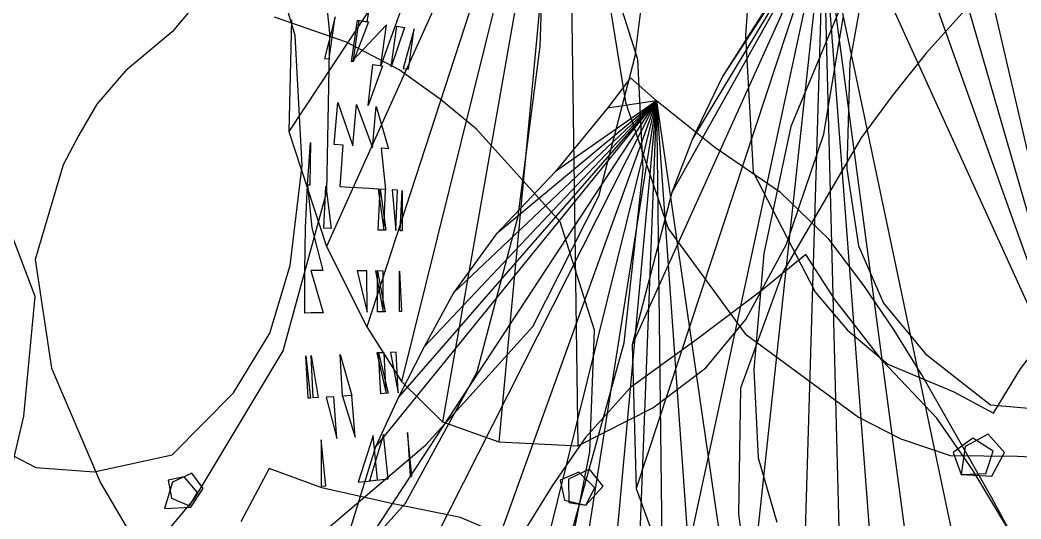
# Model space of a CAD drawing. Extents: x -23.2 to 18.8, y -18.4 to 11.3.
# Drawn here: x -4.414 to -4.3335, y -0.622 to -0.5818 of the extents above; entities that cross this region are included whole.
import ezdxf

# ---------------------------------------------------------------- set-up
doc = ezdxf.new("R2010")
doc.units = 0
doc.layers.add('FURNISHINGELEMENT', color=8, linetype='Continuous')

msp = doc.modelspace()

# ---------------------------------------------------------------- linework, layer by layer
at = {"layer": 'FURNISHINGELEMENT'}
for p, q in [((-4.327157, -0.61736, 4.136214), (-4.358657, -0.548003, 4.07145)), ((-4.327157, -0.61736, 4.136214), (-4.351957, -0.547893, 4.074738)), ((-4.327157, -0.61736, 4.136214), (-4.346737, -0.549411, 4.079019)), ((-4.327157, -0.61736, 4.136214), (-4.342107, -0.552655, 4.08447)), ((-4.369947, -0.556869, 3.98836), (-4.392387, -0.590744, 3.943456)), ((-4.369947, -0.556869, 3.98836), (-4.389337, -0.600007, 3.931551)), ((-4.369947, -0.556869, 3.98836), (-4.386097, -0.60648, 3.921648)), ((-4.369947, -0.556869, 3.98836), (-4.383307, -0.610896, 3.913323)), ((-4.369947, -0.556869, 3.98836), (-4.380017, -0.614126, 3.905687)), ((-4.369947, -0.556869, 3.98836), (-4.375487, -0.615735, 3.899803)), ((-4.369947, -0.556869, 3.98836), (-4.369117, -0.616068, 3.895386)), ((-4.389077, -0.582829, 4.383319), (-4.390317, -0.570929, 4.374777)), ((-4.372167, -0.583915, 4.243687), (-4.371747, -0.572347, 4.236974)), ((-4.391877, -0.583024, 3.962699), (-4.394527, -0.573991, 3.973775)), ((-4.349377, -0.573867, 4.149582), (-4.364747, -0.607928, 4.131688)), ((-4.364507, -0.584676, 4.184687), (-4.363177, -0.573762, 4.17451)), ((-4.349377, -0.573867, 4.149582), (-4.364437, -0.619503, 4.120852)), ((-4.349377, -0.573867, 4.149582), (-4.361547, -0.595662, 4.14173)), ((-4.349377, -0.573867, 4.149582), (-4.361137, -0.628525, 4.11131)), ((-4.349377, -0.573867, 4.149582), (-4.359897, -0.591329, 4.14489)), ((-4.349377, -0.573867, 4.149582), (-4.357487, -0.586333, 4.147386)), ((-4.349377, -0.573867, 4.149582), (-4.356187, -0.63718, 4.101944)), ((-4.355007, -0.573498, 4.0004), (-4.355627, -0.583013, 4.006797)), ((-4.349377, -0.573867, 4.149582), (-4.351457, -0.643937, 4.093821)), ((-4.349377, -0.573867, 4.149582), (-4.332027, -0.656205, 4.074716)), ((-4.349377, -0.573867, 4.149582), (-4.338567, -0.654611, 4.078026)), ((-4.349377, -0.573867, 4.149582), (-4.343457, -0.652218, 4.082141)), ((-4.349377, -0.573867, 4.149582), (-4.347437, -0.648809, 4.087228)), ((-4.345397, -0.575011, 3.899689), (-4.347237, -0.585158, 3.888095)), ((-4.367277, -0.576149, 4.089252), (-4.365277, -0.588392, 4.097572)), ((-4.367277, -0.576149, 4.089252), (-4.365277, -0.588392, 4.097572)), ((-4.367277, -0.576149, 4.089252), (-4.365277, -0.588392, 4.097572)), ((-4.367277, -0.576149, 4.089252), (-4.365277, -0.588392, 4.097572)), ((-4.367277, -0.576149, 4.089252), (-4.365277, -0.588392, 4.097572)), ((-4.367277, -0.576149, 4.089252), (-4.365277, -0.588392, 4.097572)), ((-4.367277, -0.576149, 4.089252), (-4.365277, -0.588392, 4.097572)), ((-4.367277, -0.576149, 4.089252), (-4.365277, -0.588392, 4.097572)), ((-4.367277, -0.576149, 4.089252), (-4.365277, -0.588392, 4.097572)), ((-4.367277, -0.576149, 4.089252), (-4.365277, -0.588392, 4.097572)), ((-4.367277, -0.576149, 4.089252), (-4.365277, -0.588392, 4.097572)), ((-4.367277, -0.576149, 4.089252), (-4.365277, -0.588392, 4.097572)), ((-4.367277, -0.576149, 4.089252), (-4.365277, -0.588392, 4.097572)), ((-4.364287, -0.584945, 4.330314), (-4.366657, -0.57753, 4.32018)), ((-4.398667, -0.579033, 4.071721), (-4.401777, -0.582735, 4.066843)), ((-4.386077, -0.581911, 3.590969), (-4.385547, -0.578599, 3.590969)), ((-4.382707, -0.579096, 3.591717), (-4.383827, -0.582252, 3.591358)), ((-4.353717, -0.580426, 4.148922), (-4.357487, -0.586333, 4.147386)), ((-4.353717, -0.580426, 4.148922), (-4.357487, -0.586333, 4.147386)), ((-4.348137, -0.581128, 3.964388), (-4.351977, -0.590359, 3.953446)), ((-4.349317, -0.590953, 3.929401), (-4.347737, -0.581422, 3.940036)), ((-4.349317, -0.590953, 3.929401), (-4.347737, -0.581422, 3.940036)), ((-4.349317, -0.590953, 3.929401), (-4.347737, -0.581422, 3.940036)), ((-4.349317, -0.590953, 3.929401), (-4.347737, -0.581422, 3.940036)), ((-4.349317, -0.590953, 3.929401), (-4.347737, -0.581422, 3.940036)), ((-4.349317, -0.590953, 3.929401), (-4.347737, -0.581422, 3.940036)), ((-4.349317, -0.590953, 3.929401), (-4.347737, -0.581422, 3.940036)), ((-4.349317, -0.590953, 3.929401), (-4.347737, -0.581422, 3.940036)), ((-4.349317, -0.590953, 3.929401), (-4.347737, -0.581422, 3.940036)), ((-4.349317, -0.590953, 3.929401), (-4.347737, -0.581422, 3.940036)), ((-4.349317, -0.590953, 3.929401), (-4.347737, -0.581422, 3.940036)), ((-4.349317, -0.590953, 3.929401), (-4.347737, -0.581422, 3.940036)), ((-4.349317, -0.590953, 3.929401), (-4.347737, -0.581422, 3.940036)), ((-4.349317, -0.590953, 3.929401), (-4.347737, -0.581422, 3.940036)), ((-4.337727, -0.580695, 4.223555), (-4.341097, -0.584438, 4.221477)), ((-4.387727, -0.583566, 4.06799), (-4.393537, -0.581553, 4.070079)), ((-4.392157, -0.581746, 3.956178), (-4.392387, -0.590744, 3.943456)), ((-4.392157, -0.581746, 3.956178), (-4.392387, -0.590744, 3.943456)), ((-4.392157, -0.581746, 3.956178), (-4.392387, -0.590744, 3.943456)), ((-4.392157, -0.581746, 3.956178), (-4.392387, -0.590744, 3.943456)), ((-4.392157, -0.581746, 3.956178), (-4.392387, -0.590744, 3.943456)), ((-4.392157, -0.581746, 3.956178), (-4.392387, -0.590744, 3.943456)), ((-4.392157, -0.581746, 3.956178), (-4.392387, -0.590744, 3.943456)), ((-4.388657, -0.581522, 3.59232), (-4.389517, -0.584858, 3.592873)), ((-4.389127, -0.584907, 3.59232), (-4.388657, -0.581522, 3.59232)), ((-4.387327, -0.585136, 3.591133), (-4.386857, -0.581794, 3.591133)), ((-4.384517, -0.582147, 3.591095), (-4.387327, -0.585136, 3.591133)), ((-4.387197, -0.585153, 3.59801), (-4.386727, -0.581814, 3.59801)), ((-4.385967, -0.581929, 3.598146), (-4.387197, -0.585153, 3.59801)), ((-4.386857, -0.581794, 3.591133), (-4.386077, -0.581911, 3.590969)), ((-4.386727, -0.581814, 3.59801), (-4.385967, -0.581929, 3.598146)), ((-4.384977, -0.585434, 3.591095), (-4.384517, -0.582147, 3.591095)), ((-4.383827, -0.582252, 3.591358), (-4.384977, -0.585434, 3.591095)), ((-4.384137, -0.585541, 3.597671), (-4.383687, -0.582274, 3.597671)), ((-4.383687, -0.582274, 3.597671), (-4.383077, -0.582366, 3.597262)), ((-4.401777, -0.582735, 4.066843), (-4.405527, -0.585852, 4.061367)), ((-4.391317, -0.593489, 3.951353), (-4.391877, -0.583024, 3.962699)), ((-4.389327, -0.59558, 4.392806), (-4.389077, -0.582829, 4.383319)), ((-4.383077, -0.582366, 3.597262), (-4.384137, -0.585541, 3.597671)), ((-4.382287, -0.582485, 3.592738), (-4.383177, -0.585664, 3.59217)), ((-4.382737, -0.585719, 3.592738), (-4.382287, -0.582485, 3.592738)), ((-4.355627, -0.583013, 4.006797), (-4.355007, -0.594034, 4.014859)), ((-4.383487, -0.585773, 4.065005), (-4.387727, -0.583566, 4.06799)), ((-4.373927, -0.597564, 4.251153), (-4.372167, -0.583915, 4.243687)), ((-4.367437, -0.595971, 4.195343), (-4.364507, -0.584676, 4.184687)), ((-4.341097, -0.584438, 4.221477), (-4.343837, -0.587869, 4.218955)), ((-4.389517, -0.584858, 3.592873), (-4.389127, -0.584907, 3.59232)), ((-4.386007, -0.588664, 3.598135), (-4.385627, -0.585352, 3.598135)), ((-4.384847, -0.585451, 3.597971), (-4.386007, -0.588664, 3.598135)), ((-4.385627, -0.585352, 3.598135), (-4.384847, -0.585451, 3.597971)), ((-4.363857, -0.593798, 4.342522), (-4.364287, -0.584945, 4.330314)), ((-4.347237, -0.585158, 3.888095), (-4.347467, -0.593748, 3.877434)), ((-4.405527, -0.585852, 4.061367), (-4.407817, -0.588547, 4.056495)), ((-4.380207, -0.588135, 4.061496), (-4.383487, -0.585773, 4.065005)), ((-4.383177, -0.585664, 3.59217), (-4.382737, -0.585719, 3.592738)), ((-4.364887, -0.586418, 4.295522), (-4.366737, -0.58888, 4.295896)), ((-4.362797, -0.588278, 4.295959), (-4.364887, -0.586418, 4.295522)), ((-4.357487, -0.586333, 4.147386), (-4.359897, -0.591329, 4.14489)), ((-4.357487, -0.586333, 4.147386), (-4.359897, -0.591329, 4.14489)), ((-4.357487, -0.586333, 4.147386), (-4.359897, -0.591329, 4.14489)), ((-4.343837, -0.587869, 4.218955), (-4.346317, -0.591269, 4.216334)), ((-4.407817, -0.588547, 4.056495), (-4.409287, -0.591042, 4.051981)), ((-4.362797, -0.588278, 4.295959), (-4.389297, -0.628689, 4.277855)), ((-4.362797, -0.588278, 4.295959), (-4.389227, -0.640608, 4.265609)), ((-4.388727, -0.591792, 3.591433), (-4.388427, -0.588415, 3.591433)), ((-4.388427, -0.588415, 3.591433), (-4.387237, -0.591911, 3.590969)), ((-4.387237, -0.591911, 3.590969), (-4.386927, -0.588569, 3.590969)), ((-4.386927, -0.588569, 3.590969), (-4.385657, -0.592036, 3.591095)), ((-4.385657, -0.592036, 3.591095), (-4.385357, -0.588731, 3.591095)), ((-4.362797, -0.588278, 4.295959), (-4.385407, -0.616145, 4.286961)), ((-4.362797, -0.588278, 4.295959), (-4.385377, -0.650954, 4.254024)), ((-4.385357, -0.588731, 3.591095), (-4.384367, -0.592139, 3.591717)), ((-4.362797, -0.588278, 4.295959), (-4.383547, -0.612138, 4.289518)), ((-4.362797, -0.588278, 4.295959), (-4.381497, -0.608096, 4.291924)), ((-4.362797, -0.588278, 4.295959), (-4.380337, -0.659169, 4.243552)), ((-4.377287, -0.590566, 4.057717), (-4.380207, -0.588135, 4.061496)), ((-4.362797, -0.588278, 4.295959), (-4.379127, -0.603741, 4.293805)), ((-4.362797, -0.588278, 4.295959), (-4.375707, -0.599028, 4.295187)), ((-4.362797, -0.588278, 4.295959), (-4.375057, -0.666031, 4.233945)), ((-4.362797, -0.588278, 4.295959), (-4.370917, -0.593979, 4.296088)), ((-4.362797, -0.588278, 4.295959), (-4.370347, -0.67124, 4.226097)), ((-4.362797, -0.588278, 4.295959), (-4.366737, -0.58888, 4.295896)), ((-4.362797, -0.588278, 4.295959), (-4.366127, -0.675011, 4.219864)), ((-4.365277, -0.588392, 4.097572), (-4.361847, -0.598574, 4.105236)), ((-4.365277, -0.588392, 4.097572), (-4.361847, -0.598574, 4.105236)), ((-4.365277, -0.588392, 4.097572), (-4.361847, -0.598574, 4.105236)), ((-4.365277, -0.588392, 4.097572), (-4.361847, -0.598574, 4.105236)), ((-4.365277, -0.588392, 4.097572), (-4.361847, -0.598574, 4.105236)), ((-4.365277, -0.588392, 4.097572), (-4.361847, -0.598574, 4.105236)), ((-4.365277, -0.588392, 4.097572), (-4.361847, -0.598574, 4.105236)), ((-4.365277, -0.588392, 4.097572), (-4.361847, -0.598574, 4.105236)), ((-4.365277, -0.588392, 4.097572), (-4.361847, -0.598574, 4.105236)), ((-4.365277, -0.588392, 4.097572), (-4.361847, -0.598574, 4.105236)), ((-4.365277, -0.588392, 4.097572), (-4.361847, -0.598574, 4.105236)), ((-4.365277, -0.588392, 4.097572), (-4.361847, -0.598574, 4.105236)), ((-4.365277, -0.588392, 4.097572), (-4.361847, -0.598574, 4.105236)), ((-4.358097, -0.592044, 4.296295), (-4.362797, -0.588278, 4.295959)), ((-4.362797, -0.588278, 4.295959), (-4.349427, -0.680568, 4.207768)), ((-4.358097, -0.592044, 4.296295), (-4.362797, -0.588278, 4.295959)), ((-4.362797, -0.588278, 4.295959), (-4.356307, -0.679481, 4.211137)), ((-4.358097, -0.592044, 4.296295), (-4.362797, -0.588278, 4.295959)), ((-4.362797, -0.588278, 4.295959), (-4.361677, -0.677643, 4.215125)), ((-4.358097, -0.592044, 4.296295), (-4.362797, -0.588278, 4.295959)), ((-4.358097, -0.592044, 4.296295), (-4.362797, -0.588278, 4.295959)), ((-4.358097, -0.592044, 4.296295), (-4.362797, -0.588278, 4.295959)), ((-4.358097, -0.592044, 4.296295), (-4.362797, -0.588278, 4.295959)), ((-4.358097, -0.592044, 4.296295), (-4.362797, -0.588278, 4.295959)), ((-4.358097, -0.592044, 4.296295), (-4.362797, -0.588278, 4.295959)), ((-4.358097, -0.592044, 4.296295), (-4.362797, -0.588278, 4.295959)), ((-4.358097, -0.592044, 4.296295), (-4.362797, -0.588278, 4.295959)), ((-4.358097, -0.592044, 4.296295), (-4.362797, -0.588278, 4.295959)), ((-4.358097, -0.592044, 4.296295), (-4.362797, -0.588278, 4.295959)), ((-4.358097, -0.592044, 4.296295), (-4.362797, -0.588278, 4.295959)), ((-4.358097, -0.592044, 4.296295), (-4.362797, -0.588278, 4.295959)), ((-4.358097, -0.592044, 4.296295), (-4.362797, -0.588278, 4.295959)), ((-4.358097, -0.592044, 4.296295), (-4.362797, -0.588278, 4.295959)), ((-4.358097, -0.592044, 4.296295), (-4.362797, -0.588278, 4.295959)), ((-4.366737, -0.58888, 4.295896), (-4.370917, -0.593979, 4.296088)), ((-4.366737, -0.58888, 4.295896), (-4.370917, -0.593979, 4.296088)), ((-4.409287, -0.591042, 4.051981), (-4.410547, -0.59343, 4.047619)), ((-4.392387, -0.590744, 3.943456), (-4.389337, -0.600007, 3.931551)), ((-4.392387, -0.590744, 3.943456), (-4.389337, -0.600007, 3.931551)), ((-4.392387, -0.590744, 3.943456), (-4.389337, -0.600007, 3.931551)), ((-4.392387, -0.590744, 3.943456), (-4.389337, -0.600007, 3.931551)), ((-4.392387, -0.590744, 3.943456), (-4.389337, -0.600007, 3.931551)), ((-4.392387, -0.590744, 3.943456), (-4.389337, -0.600007, 3.931551)), ((-4.392387, -0.590744, 3.943456), (-4.389337, -0.600007, 3.931551)), ((-4.392387, -0.590744, 3.943456), (-4.389337, -0.600007, 3.931551)), ((-4.370547, -0.598014, 4.04616), (-4.377287, -0.590566, 4.057717)), ((-4.351977, -0.590359, 3.953446), (-4.354167, -0.600566, 3.942163)), ((-4.352337, -0.599821, 3.918533), (-4.349317, -0.590953, 3.929401)), ((-4.352337, -0.599821, 3.918533), (-4.349317, -0.590953, 3.929401)), ((-4.352337, -0.599821, 3.918533), (-4.349317, -0.590953, 3.929401)), ((-4.352337, -0.599821, 3.918533), (-4.349317, -0.590953, 3.929401)), ((-4.352337, -0.599821, 3.918533), (-4.349317, -0.590953, 3.929401)), ((-4.352337, -0.599821, 3.918533), (-4.349317, -0.590953, 3.929401)), ((-4.352337, -0.599821, 3.918533), (-4.349317, -0.590953, 3.929401)), ((-4.352337, -0.599821, 3.918533), (-4.349317, -0.590953, 3.929401)), ((-4.352337, -0.599821, 3.918533), (-4.349317, -0.590953, 3.929401)), ((-4.352337, -0.599821, 3.918533), (-4.349317, -0.590953, 3.929401)), ((-4.352337, -0.599821, 3.918533), (-4.349317, -0.590953, 3.929401)), ((-4.352337, -0.599821, 3.918533), (-4.349317, -0.590953, 3.929401)), ((-4.352337, -0.599821, 3.918533), (-4.349317, -0.590953, 3.929401)), ((-4.352337, -0.599821, 3.918533), (-4.349317, -0.590953, 3.929401)), ((-4.390877, -0.595069, 3.594979), (-4.390637, -0.591641, 3.594979)), ((-4.390637, -0.591641, 3.594979), (-4.390697, -0.595079, 3.595704)), ((-4.388017, -0.591849, 3.591133), (-4.388727, -0.591792, 3.591433)), ((-4.388247, -0.595216, 3.591133), (-4.388017, -0.591849, 3.591133)), ((-4.359897, -0.591329, 4.14489), (-4.361547, -0.595662, 4.14173)), ((-4.359897, -0.591329, 4.14489), (-4.361547, -0.595662, 4.14173)), ((-4.359897, -0.591329, 4.14489), (-4.361547, -0.595662, 4.14173)), ((-4.359897, -0.591329, 4.14489), (-4.361547, -0.595662, 4.14173)), ((-4.346317, -0.591269, 4.216334), (-4.352637, -0.602077, 4.207283)), ((-4.384367, -0.592139, 3.591717), (-4.384957, -0.592092, 3.591358)), ((-4.384957, -0.592092, 3.591358), (-4.384587, -0.595419, 3.591717)), ((-4.352807, -0.595661, 4.295552), (-4.358097, -0.592044, 4.296295)), ((-4.352807, -0.595661, 4.295552), (-4.358097, -0.592044, 4.296295)), ((-4.352807, -0.595661, 4.295552), (-4.358097, -0.592044, 4.296295)), ((-4.352807, -0.595661, 4.295552), (-4.358097, -0.592044, 4.296295)), ((-4.352807, -0.595661, 4.295552), (-4.358097, -0.592044, 4.296295)), ((-4.352807, -0.595661, 4.295552), (-4.358097, -0.592044, 4.296295)), ((-4.352807, -0.595661, 4.295552), (-4.358097, -0.592044, 4.296295)), ((-4.352807, -0.595661, 4.295552), (-4.358097, -0.592044, 4.296295)), ((-4.352807, -0.595661, 4.295552), (-4.358097, -0.592044, 4.296295)), ((-4.352807, -0.595661, 4.295552), (-4.358097, -0.592044, 4.296295)), ((-4.352807, -0.595661, 4.295552), (-4.358097, -0.592044, 4.296295)), ((-4.352807, -0.595661, 4.295552), (-4.358097, -0.592044, 4.296295)), ((-4.352807, -0.595661, 4.295552), (-4.358097, -0.592044, 4.296295)), ((-4.352807, -0.595661, 4.295552), (-4.358097, -0.592044, 4.296295)), ((-4.352807, -0.595661, 4.295552), (-4.358097, -0.592044, 4.296295)), ((-4.352807, -0.595661, 4.295552), (-4.358097, -0.592044, 4.296295)), ((-4.352807, -0.595661, 4.295552), (-4.358097, -0.592044, 4.296295)), ((-4.352807, -0.595661, 4.295552), (-4.358097, -0.592044, 4.296295)), ((-4.410547, -0.59343, 4.047619), (-4.412797, -0.601051, 4.03433)), ((-4.392267, -0.601534, 3.942669), (-4.391317, -0.593489, 3.951353)), ((-4.370917, -0.593979, 4.296088), (-4.375707, -0.599028, 4.295187)), ((-4.370917, -0.593979, 4.296088), (-4.375707, -0.599028, 4.295187)), ((-4.370917, -0.593979, 4.296088), (-4.375707, -0.599028, 4.295187)), ((-4.365407, -0.607767, 4.352503), (-4.363857, -0.593798, 4.342522)), ((-4.355007, -0.594034, 4.014859), (-4.349997, -0.603708, 4.024866)), ((-4.347467, -0.593748, 3.877434), (-4.346527, -0.599956, 3.868921)), ((-4.391027, -0.598502, 3.594979), (-4.390877, -0.595069, 3.594979)), ((-4.390877, -0.595069, 3.594979), (-4.390517, -0.598518, 3.596367)), ((-4.390697, -0.595079, 3.595704), (-4.390877, -0.595069, 3.594979)), ((-4.389557, -0.598549, 3.597387), (-4.389407, -0.59515, 3.597387)), ((-4.389557, -0.598549, 3.597387), (-4.389407, -0.59515, 3.597387)), ((-4.389407, -0.59515, 3.597387), (-4.388967, -0.598568, 3.597746)), ((-4.389407, -0.59515, 3.597387), (-4.388967, -0.598568, 3.597746)), ((-4.392837, -0.60842, 4.402779), (-4.389327, -0.59558, 4.392806)), ((-4.387457, -0.595259, 3.590969), (-4.388247, -0.595216, 3.591133)), ((-4.385887, -0.595347, 3.591095), (-4.387457, -0.595259, 3.590969)), ((-4.385187, -0.595386, 3.591358), (-4.385887, -0.595347, 3.591095)), ((-4.384587, -0.595419, 3.591717), (-4.385187, -0.595386, 3.591358)), ((-4.384587, -0.595419, 3.591717), (-4.385187, -0.595386, 3.591358)), ((-4.385187, -0.595386, 3.591358), (-4.384727, -0.598704, 3.591717)), ((-4.385187, -0.59869, 3.597671), (-4.385037, -0.595394, 3.597671)), ((-4.385037, -0.595394, 3.597671), (-4.384567, -0.598709, 3.597262)), ((-4.384727, -0.598704, 3.591717), (-4.384587, -0.595419, 3.591717)), ((-4.383627, -0.595473, 3.592738), (-4.384067, -0.595448, 3.59217)), ((-4.384067, -0.595448, 3.59217), (-4.383767, -0.598735, 3.592738)), ((-4.383767, -0.598735, 3.592738), (-4.383627, -0.595473, 3.592738)), ((-4.383407, -0.598747, 3.595584), (-4.383257, -0.595493, 3.595584)), ((-4.383407, -0.598747, 3.595584), (-4.383257, -0.595493, 3.595584)), ((-4.383257, -0.595493, 3.595584), (-4.383257, -0.598752, 3.594869)), ((-4.383257, -0.595493, 3.595584), (-4.383257, -0.598752, 3.594869)), ((-4.372747, -0.606454, 4.205229), (-4.367437, -0.595971, 4.195343)), ((-4.361547, -0.595662, 4.14173), (-4.364747, -0.607928, 4.131688)), ((-4.361547, -0.595662, 4.14173), (-4.364747, -0.607928, 4.131688)), ((-4.361547, -0.595662, 4.14173), (-4.364747, -0.607928, 4.131688)), ((-4.361547, -0.595662, 4.14173), (-4.364747, -0.607928, 4.131688)), ((-4.361547, -0.595662, 4.14173), (-4.364747, -0.607928, 4.131688)), ((-4.348917, -0.599418, 4.294265), (-4.352807, -0.595661, 4.295552)), ((-4.348917, -0.599418, 4.294265), (-4.352807, -0.595661, 4.295552)), ((-4.348917, -0.599418, 4.294265), (-4.352807, -0.595661, 4.295552)), ((-4.348917, -0.599418, 4.294265), (-4.352807, -0.595661, 4.295552)), ((-4.348917, -0.599418, 4.294265), (-4.352807, -0.595661, 4.295552)), ((-4.348917, -0.599418, 4.294265), (-4.352807, -0.595661, 4.295552)), ((-4.348917, -0.599418, 4.294265), (-4.352807, -0.595661, 4.295552)), ((-4.348917, -0.599418, 4.294265), (-4.352807, -0.595661, 4.295552)), ((-4.348917, -0.599418, 4.294265), (-4.352807, -0.595661, 4.295552)), ((-4.348917, -0.599418, 4.294265), (-4.352807, -0.595661, 4.295552)), ((-4.348917, -0.599418, 4.294265), (-4.352807, -0.595661, 4.295552)), ((-4.348917, -0.599418, 4.294265), (-4.352807, -0.595661, 4.295552)), ((-4.348917, -0.599418, 4.294265), (-4.352807, -0.595661, 4.295552)), ((-4.348917, -0.599418, 4.294265), (-4.352807, -0.595661, 4.295552)), ((-4.348917, -0.599418, 4.294265), (-4.352807, -0.595661, 4.295552)), ((-4.348917, -0.599418, 4.294265), (-4.352807, -0.595661, 4.295552)), ((-4.348917, -0.599418, 4.294265), (-4.352807, -0.595661, 4.295552)), ((-4.348917, -0.599418, 4.294265), (-4.352807, -0.595661, 4.295552)), ((-4.377217, -0.610103, 4.258179), (-4.373927, -0.597564, 4.251153)), ((-4.412797, -0.604036, 4.085736), (-4.415037, -0.598075, 4.097795)), ((-4.367777, -0.606759, 4.034707), (-4.370547, -0.598014, 4.04616)), ((-4.391097, -0.601937, 3.594979), (-4.391027, -0.598502, 3.594979)), ((-4.390517, -0.598518, 3.596367), (-4.389637, -0.60195, 3.597387)), ((-4.388967, -0.598568, 3.597746), (-4.389557, -0.598549, 3.597387)), ((-4.388967, -0.598568, 3.597746), (-4.389557, -0.598549, 3.597387)), ((-4.384567, -0.598709, 3.597262), (-4.385187, -0.59869, 3.597671)), ((-4.383257, -0.598752, 3.594869), (-4.383407, -0.598747, 3.595584)), ((-4.383257, -0.598752, 3.594869), (-4.383407, -0.598747, 3.595584)), ((-4.375707, -0.599028, 4.295187), (-4.379127, -0.603741, 4.293805)), ((-4.375707, -0.599028, 4.295187), (-4.379127, -0.603741, 4.293805)), ((-4.375707, -0.599028, 4.295187), (-4.379127, -0.603741, 4.293805)), ((-4.375707, -0.599028, 4.295187), (-4.379127, -0.603741, 4.293805)), ((-4.361847, -0.598574, 4.105236), (-4.355657, -0.60704, 4.112906)), ((-4.361847, -0.598574, 4.105236), (-4.355657, -0.60704, 4.112906)), ((-4.361847, -0.598574, 4.105236), (-4.355657, -0.60704, 4.112906)), ((-4.361847, -0.598574, 4.105236), (-4.355657, -0.60704, 4.112906)), ((-4.361847, -0.598574, 4.105236), (-4.355657, -0.60704, 4.112906)), ((-4.361847, -0.598574, 4.105236), (-4.355657, -0.60704, 4.112906)), ((-4.361847, -0.598574, 4.105236), (-4.355657, -0.60704, 4.112906)), ((-4.361847, -0.598574, 4.105236), (-4.355657, -0.60704, 4.112906)), ((-4.361847, -0.598574, 4.105236), (-4.355657, -0.60704, 4.112906)), ((-4.361847, -0.598574, 4.105236), (-4.355657, -0.60704, 4.112906)), ((-4.361847, -0.598574, 4.105236), (-4.355657, -0.60704, 4.112906)), ((-4.361847, -0.598574, 4.105236), (-4.355657, -0.60704, 4.112906)), ((-4.361847, -0.598574, 4.105236), (-4.355657, -0.60704, 4.112906)), ((-4.389337, -0.600007, 3.931551), (-4.386097, -0.60648, 3.921648)), ((-4.389337, -0.600007, 3.931551), (-4.386097, -0.60648, 3.921648)), ((-4.389337, -0.600007, 3.931551), (-4.386097, -0.60648, 3.921648)), ((-4.389337, -0.600007, 3.931551), (-4.386097, -0.60648, 3.921648)), ((-4.389337, -0.600007, 3.931551), (-4.386097, -0.60648, 3.921648)), ((-4.389337, -0.600007, 3.931551), (-4.386097, -0.60648, 3.921648)), ((-4.389337, -0.600007, 3.931551), (-4.386097, -0.60648, 3.921648)), ((-4.389337, -0.600007, 3.931551), (-4.386097, -0.60648, 3.921648)), ((-4.389337, -0.600007, 3.931551), (-4.386097, -0.60648, 3.921648)), ((-4.355607, -0.605891, 3.909989), (-4.352337, -0.599821, 3.918533)), ((-4.355607, -0.605891, 3.909989), (-4.352337, -0.599821, 3.918533)), ((-4.355607, -0.605891, 3.909989), (-4.352337, -0.599821, 3.918533)), ((-4.355607, -0.605891, 3.909989), (-4.352337, -0.599821, 3.918533)), ((-4.355607, -0.605891, 3.909989), (-4.352337, -0.599821, 3.918533)), ((-4.355607, -0.605891, 3.909989), (-4.352337, -0.599821, 3.918533)), ((-4.355607, -0.605891, 3.909989), (-4.352337, -0.599821, 3.918533)), ((-4.355607, -0.605891, 3.909989), (-4.352337, -0.599821, 3.918533)), ((-4.355607, -0.605891, 3.909989), (-4.352337, -0.599821, 3.918533)), ((-4.355607, -0.605891, 3.909989), (-4.352337, -0.599821, 3.918533)), ((-4.355607, -0.605891, 3.909989), (-4.352337, -0.599821, 3.918533)), ((-4.355607, -0.605891, 3.909989), (-4.352337, -0.599821, 3.918533)), ((-4.355607, -0.605891, 3.909989), (-4.352337, -0.599821, 3.918533)), ((-4.355607, -0.605891, 3.909989), (-4.352337, -0.599821, 3.918533)), ((-4.346107, -0.603168, 4.292417), (-4.348917, -0.599418, 4.294265)), ((-4.346107, -0.603168, 4.292417), (-4.348917, -0.599418, 4.294265)), ((-4.346107, -0.603168, 4.292417), (-4.348917, -0.599418, 4.294265)), ((-4.346107, -0.603168, 4.292417), (-4.348917, -0.599418, 4.294265)), ((-4.346107, -0.603168, 4.292417), (-4.348917, -0.599418, 4.294265)), ((-4.346107, -0.603168, 4.292417), (-4.348917, -0.599418, 4.294265)), ((-4.346107, -0.603168, 4.292417), (-4.348917, -0.599418, 4.294265)), ((-4.346107, -0.603168, 4.292417), (-4.348917, -0.599418, 4.294265)), ((-4.346107, -0.603168, 4.292417), (-4.348917, -0.599418, 4.294265)), ((-4.346107, -0.603168, 4.292417), (-4.348917, -0.599418, 4.294265)), ((-4.346107, -0.603168, 4.292417), (-4.348917, -0.599418, 4.294265)), ((-4.346107, -0.603168, 4.292417), (-4.348917, -0.599418, 4.294265)), ((-4.346107, -0.603168, 4.292417), (-4.348917, -0.599418, 4.294265)), ((-4.346107, -0.603168, 4.292417), (-4.348917, -0.599418, 4.294265)), ((-4.346107, -0.603168, 4.292417), (-4.348917, -0.599418, 4.294265)), ((-4.346107, -0.603168, 4.292417), (-4.348917, -0.599418, 4.294265)), ((-4.346107, -0.603168, 4.292417), (-4.348917, -0.599418, 4.294265)), ((-4.346107, -0.603168, 4.292417), (-4.348917, -0.599418, 4.294265)), ((-4.346527, -0.599956, 3.868921), (-4.344537, -0.604567, 3.862585)), ((-4.354167, -0.600566, 3.942163), (-4.354957, -0.609911, 3.93223)), ((-4.350777, -0.600666, 4.365827), (-4.354287, -0.603518, 4.366009)), ((-4.348447, -0.604274, 4.366822), (-4.350777, -0.600666, 4.365827)), ((-4.412797, -0.601051, 4.03433), (-4.411487, -0.609805, 4.022625)), ((-4.393907, -0.606988, 3.936844), (-4.392267, -0.601534, 3.942669)), ((-4.391087, -0.605373, 3.594979), (-4.391097, -0.601937, 3.594979)), ((-4.389637, -0.60195, 3.597387), (-4.390597, -0.601942, 3.596367)), ((-4.390597, -0.601942, 3.596367), (-4.389627, -0.605351, 3.597387)), ((-4.386097, -0.60198, 3.591095), (-4.386877, -0.601973, 3.590958)), ((-4.386877, -0.601973, 3.590958), (-4.386087, -0.605298, 3.591095)), ((-4.386087, -0.605298, 3.591095), (-4.386097, -0.60198, 3.591095)), ((-4.384797, -0.601991, 3.591717), (-4.385397, -0.601986, 3.591358)), ((-4.385397, -0.601986, 3.591358), (-4.384787, -0.605279, 3.591717)), ((-4.385247, -0.605286, 3.597671), (-4.385247, -0.601987, 3.597671)), ((-4.385247, -0.601987, 3.597671), (-4.384627, -0.605276, 3.597262)), ((-4.384787, -0.605279, 3.591717), (-4.384797, -0.601991, 3.591717)), ((-4.383467, -0.605259, 3.595584), (-4.383477, -0.602003, 3.595584)), ((-4.383477, -0.602003, 3.595584), (-4.383317, -0.605257, 3.594869)), ((-4.352637, -0.602077, 4.207283), (-4.356037, -0.611425, 4.196196)), ((-4.343667, -0.606739, 4.289999), (-4.346107, -0.603168, 4.292417)), ((-4.343667, -0.606739, 4.289999), (-4.346107, -0.603168, 4.292417)), ((-4.343667, -0.606739, 4.289999), (-4.346107, -0.603168, 4.292417)), ((-4.343667, -0.606739, 4.289999), (-4.346107, -0.603168, 4.292417)), ((-4.343667, -0.606739, 4.289999), (-4.346107, -0.603168, 4.292417)), ((-4.343667, -0.606739, 4.289999), (-4.346107, -0.603168, 4.292417)), ((-4.343667, -0.606739, 4.289999), (-4.346107, -0.603168, 4.292417)), ((-4.343667, -0.606739, 4.289999), (-4.346107, -0.603168, 4.292417)), ((-4.343667, -0.606739, 4.289999), (-4.346107, -0.603168, 4.292417)), ((-4.343667, -0.606739, 4.289999), (-4.346107, -0.603168, 4.292417)), ((-4.343667, -0.606739, 4.289999), (-4.346107, -0.603168, 4.292417)), ((-4.343667, -0.606739, 4.289999), (-4.346107, -0.603168, 4.292417)), ((-4.343667, -0.606739, 4.289999), (-4.346107, -0.603168, 4.292417)), ((-4.343667, -0.606739, 4.289999), (-4.346107, -0.603168, 4.292417)), ((-4.343667, -0.606739, 4.289999), (-4.346107, -0.603168, 4.292417)), ((-4.343667, -0.606739, 4.289999), (-4.346107, -0.603168, 4.292417)), ((-4.343667, -0.606739, 4.289999), (-4.346107, -0.603168, 4.292417)), ((-4.343667, -0.606739, 4.289999), (-4.346107, -0.603168, 4.292417)), ((-4.413707, -0.613692, 4.074765), (-4.412797, -0.604036, 4.085736)), ((-4.379127, -0.603741, 4.293805), (-4.381497, -0.608096, 4.291924)), ((-4.379127, -0.603741, 4.293805), (-4.381497, -0.608096, 4.291924)), ((-4.379127, -0.603741, 4.293805), (-4.381497, -0.608096, 4.291924)), ((-4.379127, -0.603741, 4.293805), (-4.381497, -0.608096, 4.291924)), ((-4.379127, -0.603741, 4.293805), (-4.381497, -0.608096, 4.291924)), ((-4.354287, -0.603518, 4.366009), (-4.359517, -0.607468, 4.365293)), ((-4.349997, -0.603708, 4.024866), (-4.347437, -0.606744, 4.028166)), ((-4.344597, -0.60921, 4.367344), (-4.348447, -0.604274, 4.366822)), ((-4.344537, -0.604567, 3.862585), (-4.341157, -0.608647, 3.857475)), ((-4.333497, -0.60988, 4.034746), (-4.329477, -0.604579, 4.032683)), ((-4.390587, -0.605366, 3.596367), (-4.391087, -0.605373, 3.594979)), ((-4.389627, -0.605351, 3.597387), (-4.390587, -0.605366, 3.596367)), ((-4.384627, -0.605276, 3.597262), (-4.385247, -0.605286, 3.597671)), ((-4.383317, -0.605257, 3.594869), (-4.383467, -0.605259, 3.595584)), ((-4.381347, -0.615984, 4.213062), (-4.372747, -0.606454, 4.205229)), ((-4.358827, -0.609789, 3.904111), (-4.355607, -0.605891, 3.909989)), ((-4.358827, -0.609789, 3.904111), (-4.355607, -0.605891, 3.909989)), ((-4.358827, -0.609789, 3.904111), (-4.355607, -0.605891, 3.909989)), ((-4.358827, -0.609789, 3.904111), (-4.355607, -0.605891, 3.909989)), ((-4.358827, -0.609789, 3.904111), (-4.355607, -0.605891, 3.909989)), ((-4.358827, -0.609789, 3.904111), (-4.355607, -0.605891, 3.909989)), ((-4.358827, -0.609789, 3.904111), (-4.355607, -0.605891, 3.909989)), ((-4.358827, -0.609789, 3.904111), (-4.355607, -0.605891, 3.909989)), ((-4.358827, -0.609789, 3.904111), (-4.355607, -0.605891, 3.909989)), ((-4.358827, -0.609789, 3.904111), (-4.355607, -0.605891, 3.909989)), ((-4.358827, -0.609789, 3.904111), (-4.355607, -0.605891, 3.909989)), ((-4.358827, -0.609789, 3.904111), (-4.355607, -0.605891, 3.909989)), ((-4.358827, -0.609789, 3.904111), (-4.355607, -0.605891, 3.909989)), ((-4.358827, -0.609789, 3.904111), (-4.355607, -0.605891, 3.909989)), ((-4.396837, -0.611801, 3.932202), (-4.393907, -0.606988, 3.936844)), ((-4.386097, -0.60648, 3.921648), (-4.383307, -0.610896, 3.913323)), ((-4.386097, -0.60648, 3.921648), (-4.383307, -0.610896, 3.913323)), ((-4.386097, -0.60648, 3.921648), (-4.383307, -0.610896, 3.913323)), ((-4.386097, -0.60648, 3.921648), (-4.383307, -0.610896, 3.913323)), ((-4.386097, -0.60648, 3.921648), (-4.383307, -0.610896, 3.913323)), ((-4.386097, -0.60648, 3.921648), (-4.383307, -0.610896, 3.913323)), ((-4.386097, -0.60648, 3.921648), (-4.383307, -0.610896, 3.913323)), ((-4.386097, -0.60648, 3.921648), (-4.383307, -0.610896, 3.913323)), ((-4.386097, -0.60648, 3.921648), (-4.383307, -0.610896, 3.913323)), ((-4.386097, -0.60648, 3.921648), (-4.383307, -0.610896, 3.913323)), ((-4.368147, -0.616552, 4.023118), (-4.367777, -0.606759, 4.034707)), ((-4.355657, -0.60704, 4.112906), (-4.346547, -0.613771, 4.121934)), ((-4.355657, -0.60704, 4.112906), (-4.346547, -0.613771, 4.121934)), ((-4.355657, -0.60704, 4.112906), (-4.346547, -0.613771, 4.121934)), ((-4.355657, -0.60704, 4.112906), (-4.346547, -0.613771, 4.121934)), ((-4.355657, -0.60704, 4.112906), (-4.346547, -0.613771, 4.121934)), ((-4.355657, -0.60704, 4.112906), (-4.346547, -0.613771, 4.121934)), ((-4.355657, -0.60704, 4.112906), (-4.346547, -0.613771, 4.121934)), ((-4.355657, -0.60704, 4.112906), (-4.346547, -0.613771, 4.121934)), ((-4.355657, -0.60704, 4.112906), (-4.346547, -0.613771, 4.121934)), ((-4.355657, -0.60704, 4.112906), (-4.346547, -0.613771, 4.121934)), ((-4.355657, -0.60704, 4.112906), (-4.346547, -0.613771, 4.121934)), ((-4.355657, -0.60704, 4.112906), (-4.346547, -0.613771, 4.121934)), ((-4.355657, -0.60704, 4.112906), (-4.346547, -0.613771, 4.121934)), ((-4.347437, -0.606744, 4.028166), (-4.344167, -0.609496, 4.031391)), ((-4.341447, -0.61036, 4.287398), (-4.343667, -0.606739, 4.289999)), ((-4.341447, -0.61036, 4.287398), (-4.343667, -0.606739, 4.289999)), ((-4.341447, -0.61036, 4.287398), (-4.343667, -0.606739, 4.289999)), ((-4.341447, -0.61036, 4.287398), (-4.343667, -0.606739, 4.289999)), ((-4.341447, -0.61036, 4.287398), (-4.343667, -0.606739, 4.289999)), ((-4.341447, -0.61036, 4.287398), (-4.343667, -0.606739, 4.289999)), ((-4.341447, -0.61036, 4.287398), (-4.343667, -0.606739, 4.289999)), ((-4.341447, -0.61036, 4.287398), (-4.343667, -0.606739, 4.289999)), ((-4.341447, -0.61036, 4.287398), (-4.343667, -0.606739, 4.289999)), ((-4.341447, -0.61036, 4.287398), (-4.343667, -0.606739, 4.289999)), ((-4.341447, -0.61036, 4.287398), (-4.343667, -0.606739, 4.289999)), ((-4.341447, -0.61036, 4.287398), (-4.343667, -0.606739, 4.289999)), ((-4.341447, -0.61036, 4.287398), (-4.343667, -0.606739, 4.289999)), ((-4.341447, -0.61036, 4.287398), (-4.343667, -0.606739, 4.289999)), ((-4.341447, -0.61036, 4.287398), (-4.343667, -0.606739, 4.289999)), ((-4.341447, -0.61036, 4.287398), (-4.343667, -0.606739, 4.289999)), ((-4.341447, -0.61036, 4.287398), (-4.343667, -0.606739, 4.289999)), ((-4.341447, -0.61036, 4.287398), (-4.343667, -0.606739, 4.289999)), ((-4.369557, -0.622799, 4.35786), (-4.365407, -0.607767, 4.352503)), ((-4.359517, -0.607468, 4.365293), (-4.364877, -0.611374, 4.36338)), ((-4.364747, -0.607928, 4.131688), (-4.364437, -0.619503, 4.120852)), ((-4.364747, -0.607928, 4.131688), (-4.364437, -0.619503, 4.120852)), ((-4.364747, -0.607928, 4.131688), (-4.364437, -0.619503, 4.120852)), ((-4.364747, -0.607928, 4.131688), (-4.364437, -0.619503, 4.120852)), ((-4.364747, -0.607928, 4.131688), (-4.364437, -0.619503, 4.120852)), ((-4.364747, -0.607928, 4.131688), (-4.364437, -0.619503, 4.120852)), ((-4.399997, -0.620362, 4.409459), (-4.392837, -0.60842, 4.402779)), ((-4.390827, -0.612239, 3.594979), (-4.390997, -0.608808, 3.594979)), ((-4.390997, -0.608808, 3.594979), (-4.390647, -0.612228, 3.595704)), ((-4.390997, -0.608808, 3.594979), (-4.390647, -0.612228, 3.595704)), ((-4.390827, -0.612239, 3.594979), (-4.390997, -0.608808, 3.594979)), ((-4.390407, -0.612213, 3.592873), (-4.390577, -0.608792, 3.592873)), ((-4.390577, -0.608792, 3.592873), (-4.390017, -0.612189, 3.59232)), ((-4.388067, -0.612068, 3.59801), (-4.388237, -0.608701, 3.59801)), ((-4.388237, -0.608701, 3.59801), (-4.387297, -0.61202, 3.598146)), ((-4.384707, -0.608565, 3.591717), (-4.385307, -0.608588, 3.591358)), ((-4.385307, -0.608588, 3.591358), (-4.384537, -0.611849, 3.591717)), ((-4.384987, -0.611877, 3.597671), (-4.385157, -0.608583, 3.597671)), ((-4.385157, -0.608583, 3.597671), (-4.384377, -0.611839, 3.597262)), ((-4.384537, -0.611849, 3.591717), (-4.384707, -0.608565, 3.591717)), ((-4.383747, -0.608528, 3.592738), (-4.384187, -0.608545, 3.59217)), ((-4.384187, -0.608545, 3.59217), (-4.383577, -0.611789, 3.592738)), ((-4.383577, -0.611789, 3.592738), (-4.383747, -0.608528, 3.592738)), ((-4.381497, -0.608096, 4.291924), (-4.383547, -0.612138, 4.289518)), ((-4.381497, -0.608096, 4.291924), (-4.383547, -0.612138, 4.289518)), ((-4.381497, -0.608096, 4.291924), (-4.383547, -0.612138, 4.289518)), ((-4.381497, -0.608096, 4.291924), (-4.383547, -0.612138, 4.289518)), ((-4.381497, -0.608096, 4.291924), (-4.383547, -0.612138, 4.289518)), ((-4.381497, -0.608096, 4.291924), (-4.383547, -0.612138, 4.289518)), ((-4.341157, -0.608647, 3.857475), (-4.335927, -0.612753, 3.853391)), ((-4.340237, -0.613843, 4.366812), (-4.344597, -0.60921, 4.367344)), ((-4.344167, -0.609496, 4.031391), (-4.338857, -0.611725, 4.034298)), ((-4.411487, -0.609805, 4.022625), (-4.407527, -0.619052, 4.012546)), ((-4.382987, -0.620696, 4.2655), (-4.377217, -0.610103, 4.258179)), ((-4.363077, -0.613008, 3.899312), (-4.358827, -0.609789, 3.904111)), ((-4.363077, -0.613008, 3.899312), (-4.358827, -0.609789, 3.904111)), ((-4.363077, -0.613008, 3.899312), (-4.358827, -0.609789, 3.904111)), ((-4.363077, -0.613008, 3.899312), (-4.358827, -0.609789, 3.904111)), ((-4.363077, -0.613008, 3.899312), (-4.358827, -0.609789, 3.904111)), ((-4.363077, -0.613008, 3.899312), (-4.358827, -0.609789, 3.904111)), ((-4.363077, -0.613008, 3.899312), (-4.358827, -0.609789, 3.904111)), ((-4.363077, -0.613008, 3.899312), (-4.358827, -0.609789, 3.904111)), ((-4.363077, -0.613008, 3.899312), (-4.358827, -0.609789, 3.904111)), ((-4.363077, -0.613008, 3.899312), (-4.358827, -0.609789, 3.904111)), ((-4.363077, -0.613008, 3.899312), (-4.358827, -0.609789, 3.904111)), ((-4.363077, -0.613008, 3.899312), (-4.358827, -0.609789, 3.904111)), ((-4.363077, -0.613008, 3.899312), (-4.358827, -0.609789, 3.904111)), ((-4.363077, -0.613008, 3.899312), (-4.358827, -0.609789, 3.904111)), ((-4.354957, -0.609911, 3.93223), (-4.354607, -0.617041, 3.92461)), ((-4.335817, -0.620263, 4.279256), (-4.341447, -0.61036, 4.287398)), ((-4.335817, -0.620263, 4.279256), (-4.341447, -0.61036, 4.287398)), ((-4.335817, -0.620263, 4.279256), (-4.341447, -0.61036, 4.287398)), ((-4.335817, -0.620263, 4.279256), (-4.341447, -0.61036, 4.287398)), ((-4.335817, -0.620263, 4.279256), (-4.341447, -0.61036, 4.287398)), ((-4.335817, -0.620263, 4.279256), (-4.341447, -0.61036, 4.287398)), ((-4.335817, -0.620263, 4.279256), (-4.341447, -0.61036, 4.287398)), ((-4.335817, -0.620263, 4.279256), (-4.341447, -0.61036, 4.287398)), ((-4.335817, -0.620263, 4.279256), (-4.341447, -0.61036, 4.287398)), ((-4.335817, -0.620263, 4.279256), (-4.341447, -0.61036, 4.287398)), ((-4.335817, -0.620263, 4.279256), (-4.341447, -0.61036, 4.287398)), ((-4.335817, -0.620263, 4.279256), (-4.341447, -0.61036, 4.287398)), ((-4.335817, -0.620263, 4.279256), (-4.341447, -0.61036, 4.287398)), ((-4.335817, -0.620263, 4.279256), (-4.341447, -0.61036, 4.287398)), ((-4.335817, -0.620263, 4.279256), (-4.341447, -0.61036, 4.287398)), ((-4.335817, -0.620263, 4.279256), (-4.341447, -0.61036, 4.287398)), ((-4.335817, -0.620263, 4.279256), (-4.341447, -0.61036, 4.287398)), ((-4.335817, -0.620263, 4.279256), (-4.341447, -0.61036, 4.287398)), ((-4.335667, -0.613433, 4.035777), (-4.333497, -0.60988, 4.034746)), ((-4.383307, -0.610896, 3.913323), (-4.380017, -0.614126, 3.905687)), ((-4.383307, -0.610896, 3.913323), (-4.380017, -0.614126, 3.905687)), ((-4.383307, -0.610896, 3.913323), (-4.380017, -0.614126, 3.905687)), ((-4.383307, -0.610896, 3.913323), (-4.380017, -0.614126, 3.905687)), ((-4.383307, -0.610896, 3.913323), (-4.380017, -0.614126, 3.905687)), ((-4.383307, -0.610896, 3.913323), (-4.380017, -0.614126, 3.905687)), ((-4.383307, -0.610896, 3.913323), (-4.380017, -0.614126, 3.905687)), ((-4.383307, -0.610896, 3.913323), (-4.380017, -0.614126, 3.905687)), ((-4.383307, -0.610896, 3.913323), (-4.380017, -0.614126, 3.905687)), ((-4.383307, -0.610896, 3.913323), (-4.380017, -0.614126, 3.905687)), ((-4.383307, -0.610896, 3.913323), (-4.380017, -0.614126, 3.905687)), ((-4.401757, -0.6168, 3.92848), (-4.396837, -0.611801, 3.932202)), ((-4.387297, -0.61202, 3.598146), (-4.388067, -0.612068, 3.59801)), ((-4.387297, -0.61202, 3.598146), (-4.388067, -0.612068, 3.59801)), ((-4.388067, -0.612068, 3.59801), (-4.387047, -0.615363, 3.598146)), ((-4.387047, -0.615363, 3.598146), (-4.387297, -0.61202, 3.598146)), ((-4.384377, -0.611839, 3.597262), (-4.384987, -0.611877, 3.597671)), ((-4.364877, -0.611374, 4.36338), (-4.368497, -0.615404, 4.361061)), ((-4.356037, -0.611425, 4.196196), (-4.356207, -0.621579, 4.185697)), ((-4.338857, -0.611725, 4.034298), (-4.335667, -0.613433, 4.035777)), ((-4.390647, -0.612228, 3.595704), (-4.390827, -0.612239, 3.594979)), ((-4.390647, -0.612228, 3.595704), (-4.390827, -0.612239, 3.594979)), ((-4.390017, -0.612189, 3.59232), (-4.390407, -0.612213, 3.592873)), ((-4.388767, -0.612111, 3.597746), (-4.389367, -0.612149, 3.597387)), ((-4.389367, -0.612149, 3.597387), (-4.388517, -0.615489, 3.597746)), ((-4.388517, -0.615489, 3.597746), (-4.388767, -0.612111, 3.597746)), ((-4.383547, -0.612138, 4.289518), (-4.385407, -0.616145, 4.286961)), ((-4.383547, -0.612138, 4.289518), (-4.385407, -0.616145, 4.286961)), ((-4.383547, -0.612138, 4.289518), (-4.385407, -0.616145, 4.286961)), ((-4.383547, -0.612138, 4.289518), (-4.385407, -0.616145, 4.286961)), ((-4.383547, -0.612138, 4.289518), (-4.385407, -0.616145, 4.286961)), ((-4.383547, -0.612138, 4.289518), (-4.385407, -0.616145, 4.286961)), ((-4.383547, -0.612138, 4.289518), (-4.385407, -0.616145, 4.286961)), ((-4.335927, -0.612753, 3.853391), (-4.329387, -0.61335, 3.857511)), ((-4.415787, -0.622505, 4.065235), (-4.413707, -0.613692, 4.074765)), ((-4.369117, -0.616068, 3.895386), (-4.363077, -0.613008, 3.899312)), ((-4.369117, -0.616068, 3.895386), (-4.363077, -0.613008, 3.899312)), ((-4.369117, -0.616068, 3.895386), (-4.363077, -0.613008, 3.899312)), ((-4.369117, -0.616068, 3.895386), (-4.363077, -0.613008, 3.899312)), ((-4.369117, -0.616068, 3.895386), (-4.363077, -0.613008, 3.899312)), ((-4.369117, -0.616068, 3.895386), (-4.363077, -0.613008, 3.899312)), ((-4.369117, -0.616068, 3.895386), (-4.363077, -0.613008, 3.899312)), ((-4.369117, -0.616068, 3.895386), (-4.363077, -0.613008, 3.899312)), ((-4.369117, -0.616068, 3.895386), (-4.363077, -0.613008, 3.899312)), ((-4.369117, -0.616068, 3.895386), (-4.363077, -0.613008, 3.899312)), ((-4.369117, -0.616068, 3.895386), (-4.363077, -0.613008, 3.899312)), ((-4.369117, -0.616068, 3.895386), (-4.363077, -0.613008, 3.899312)), ((-4.369117, -0.616068, 3.895386), (-4.363077, -0.613008, 3.899312)), ((-4.369117, -0.616068, 3.895386), (-4.363077, -0.613008, 3.899312)), ((-4.380017, -0.614126, 3.905687), (-4.375487, -0.615735, 3.899803)), ((-4.380017, -0.614126, 3.905687), (-4.375487, -0.615735, 3.899803)), ((-4.380017, -0.614126, 3.905687), (-4.375487, -0.615735, 3.899803)), ((-4.380017, -0.614126, 3.905687), (-4.375487, -0.615735, 3.899803)), ((-4.380017, -0.614126, 3.905687), (-4.375487, -0.615735, 3.899803)), ((-4.380017, -0.614126, 3.905687), (-4.375487, -0.615735, 3.899803)), ((-4.380017, -0.614126, 3.905687), (-4.375487, -0.615735, 3.899803)), ((-4.380017, -0.614126, 3.905687), (-4.375487, -0.615735, 3.899803)), ((-4.380017, -0.614126, 3.905687), (-4.375487, -0.615735, 3.899803)), ((-4.380017, -0.614126, 3.905687), (-4.375487, -0.615735, 3.899803)), ((-4.380017, -0.614126, 3.905687), (-4.375487, -0.615735, 3.899803)), ((-4.380017, -0.614126, 3.905687), (-4.375487, -0.615735, 3.899803)), ((-4.346547, -0.613771, 4.121934), (-4.343137, -0.615511, 4.125137)), ((-4.346547, -0.613771, 4.121934), (-4.343137, -0.615511, 4.125137)), ((-4.346547, -0.613771, 4.121934), (-4.343137, -0.615511, 4.125137)), ((-4.346547, -0.613771, 4.121934), (-4.343137, -0.615511, 4.125137)), ((-4.346547, -0.613771, 4.121934), (-4.343137, -0.615511, 4.125137)), ((-4.346547, -0.613771, 4.121934), (-4.343137, -0.615511, 4.125137)), ((-4.346547, -0.613771, 4.121934), (-4.343137, -0.615511, 4.125137)), ((-4.346547, -0.613771, 4.121934), (-4.343137, -0.615511, 4.125137)), ((-4.346547, -0.613771, 4.121934), (-4.343137, -0.615511, 4.125137)), ((-4.346547, -0.613771, 4.121934), (-4.343137, -0.615511, 4.125137)), ((-4.346547, -0.613771, 4.121934), (-4.343137, -0.615511, 4.125137)), ((-4.346547, -0.613771, 4.121934), (-4.343137, -0.615511, 4.125137)), ((-4.346547, -0.613771, 4.121934), (-4.343137, -0.615511, 4.125137)), ((-4.337347, -0.618029, 4.365537), (-4.340237, -0.613843, 4.366812)), ((-4.385587, -0.615238, 3.591095), (-4.386807, -0.618991, 3.590969)), ((-4.384747, -0.615166, 3.597671), (-4.385887, -0.618889, 3.598135)), ((-4.385237, -0.618816, 3.591095), (-4.385587, -0.615238, 3.591095)), ((-4.384397, -0.618722, 3.597671), (-4.384747, -0.615166, 3.597671)), ((-4.382477, -0.618508, 3.594869), (-4.382827, -0.615001, 3.594869)), ((-4.382827, -0.615001, 3.594869), (-4.382627, -0.618524, 3.595584)), ((-4.336117, -0.615131, 3.838896), (-4.337947, -0.616127, 3.839167)), ((-4.334797, -0.61661, 3.839443), (-4.336117, -0.615131, 3.838896)), ((-4.416667, -0.615758, 3.946434), (-4.412737, -0.617827, 3.938632)), ((-4.392047, -0.625088, 4.218448), (-4.381347, -0.615984, 4.213062)), ((-4.389767, -0.615597, 3.59232), (-4.389787, -0.619324, 3.592873)), ((-4.389767, -0.615597, 3.59232), (-4.389787, -0.619324, 3.592873)), ((-4.389767, -0.615597, 3.59232), (-4.389787, -0.619324, 3.592873)), ((-4.389767, -0.615597, 3.59232), (-4.389787, -0.619324, 3.592873)), ((-4.389767, -0.615597, 3.59232), (-4.389787, -0.619324, 3.592873)), ((-4.389397, -0.61928, 3.59232), (-4.389767, -0.615597, 3.59232)), ((-4.389397, -0.61928, 3.59232), (-4.389767, -0.615597, 3.59232)), ((-4.389397, -0.61928, 3.59232), (-4.389767, -0.615597, 3.59232)), ((-4.389397, -0.61928, 3.59232), (-4.389767, -0.615597, 3.59232)), ((-4.389397, -0.61928, 3.59232), (-4.389767, -0.615597, 3.59232)), ((-4.375487, -0.615735, 3.899803), (-4.369117, -0.616068, 3.895386)), ((-4.375487, -0.615735, 3.899803), (-4.369117, -0.616068, 3.895386)), ((-4.375487, -0.615735, 3.899803), (-4.369117, -0.616068, 3.895386)), ((-4.375487, -0.615735, 3.899803), (-4.369117, -0.616068, 3.895386)), ((-4.375487, -0.615735, 3.899803), (-4.369117, -0.616068, 3.895386)), ((-4.375487, -0.615735, 3.899803), (-4.369117, -0.616068, 3.895386)), ((-4.375487, -0.615735, 3.899803), (-4.369117, -0.616068, 3.895386)), ((-4.375487, -0.615735, 3.899803), (-4.369117, -0.616068, 3.895386)), ((-4.375487, -0.615735, 3.899803), (-4.369117, -0.616068, 3.895386)), ((-4.375487, -0.615735, 3.899803), (-4.369117, -0.616068, 3.895386)), ((-4.375487, -0.615735, 3.899803), (-4.369117, -0.616068, 3.895386)), ((-4.375487, -0.615735, 3.899803), (-4.369117, -0.616068, 3.895386)), ((-4.375487, -0.615735, 3.899803), (-4.369117, -0.616068, 3.895386)), ((-4.368497, -0.615404, 4.361061), (-4.371197, -0.619292, 4.358183)), ((-4.343137, -0.615511, 4.125137), (-4.339177, -0.616856, 4.12838)), ((-4.343137, -0.615511, 4.125137), (-4.339177, -0.616856, 4.12838)), ((-4.343137, -0.615511, 4.125137), (-4.339177, -0.616856, 4.12838)), ((-4.343137, -0.615511, 4.125137), (-4.339177, -0.616856, 4.12838)), ((-4.343137, -0.615511, 4.125137), (-4.339177, -0.616856, 4.12838)), ((-4.343137, -0.615511, 4.125137), (-4.339177, -0.616856, 4.12838)), ((-4.343137, -0.615511, 4.125137), (-4.339177, -0.616856, 4.12838)), ((-4.343137, -0.615511, 4.125137), (-4.339177, -0.616856, 4.12838)), ((-4.343137, -0.615511, 4.125137), (-4.339177, -0.616856, 4.12838)), ((-4.343137, -0.615511, 4.125137), (-4.339177, -0.616856, 4.12838)), ((-4.343137, -0.615511, 4.125137), (-4.339177, -0.616856, 4.12838)), ((-4.343137, -0.615511, 4.125137), (-4.339177, -0.616856, 4.12838)), ((-4.343137, -0.615511, 4.125137), (-4.339177, -0.616856, 4.12838)), ((-4.337337, -0.615455, 3.841895), (-4.338917, -0.616611, 3.84094)), ((-4.337947, -0.616127, 3.839167), (-4.338277, -0.618369, 3.839763)), ((-4.335707, -0.616499, 3.841308), (-4.337337, -0.615455, 3.841895)), ((-4.408037, -0.618156, 3.932766), (-4.401757, -0.6168, 3.92848)), ((-4.385407, -0.616145, 4.286961), (-4.389297, -0.628689, 4.277855)), ((-4.385407, -0.616145, 4.286961), (-4.389297, -0.628689, 4.277855)), ((-4.385407, -0.616145, 4.286961), (-4.389297, -0.628689, 4.277855)), ((-4.385407, -0.616145, 4.286961), (-4.389297, -0.628689, 4.277855)), ((-4.385407, -0.616145, 4.286961), (-4.389297, -0.628689, 4.277855)), ((-4.385407, -0.616145, 4.286961), (-4.389297, -0.628689, 4.277855)), ((-4.385407, -0.616145, 4.286961), (-4.389297, -0.628689, 4.277855)), ((-4.385407, -0.616145, 4.286961), (-4.389297, -0.628689, 4.277855)), ((-4.369837, -0.625128, 4.011882), (-4.368147, -0.616552, 4.023118)), ((-4.339177, -0.616856, 4.12838), (-4.333737, -0.616888, 4.132113)), ((-4.339177, -0.616856, 4.12838), (-4.333737, -0.616888, 4.132113)), ((-4.339177, -0.616856, 4.12838), (-4.333737, -0.616888, 4.132113)), ((-4.339177, -0.616856, 4.12838), (-4.333737, -0.616888, 4.132113)), ((-4.339177, -0.616856, 4.12838), (-4.333737, -0.616888, 4.132113)), ((-4.339177, -0.616856, 4.12838), (-4.333737, -0.616888, 4.132113)), ((-4.339177, -0.616856, 4.12838), (-4.333737, -0.616888, 4.132113)), ((-4.339177, -0.616856, 4.12838), (-4.333737, -0.616888, 4.132113)), ((-4.339177, -0.616856, 4.12838), (-4.333737, -0.616888, 4.132113)), ((-4.339177, -0.616856, 4.12838), (-4.333737, -0.616888, 4.132113)), ((-4.339177, -0.616856, 4.12838), (-4.333737, -0.616888, 4.132113)), ((-4.339177, -0.616856, 4.12838), (-4.333737, -0.616888, 4.132113)), ((-4.339177, -0.616856, 4.12838), (-4.333737, -0.616888, 4.132113)), ((-4.338917, -0.616611, 3.84094), (-4.338277, -0.618369, 3.839763)), ((-4.336297, -0.618301, 3.83999), (-4.335707, -0.616499, 3.841308)), ((-4.335807, -0.618519, 3.840052), (-4.334797, -0.61661, 3.839443)), ((-4.333737, -0.616888, 4.132113), (-4.328407, -0.617194, 4.135449)), ((-4.333737, -0.616888, 4.132113), (-4.328407, -0.617194, 4.135449)), ((-4.333737, -0.616888, 4.132113), (-4.328407, -0.617194, 4.135449)), ((-4.333737, -0.616888, 4.132113), (-4.328407, -0.617194, 4.135449)), ((-4.333737, -0.616888, 4.132113), (-4.328407, -0.617194, 4.135449)), ((-4.333737, -0.616888, 4.132113), (-4.328407, -0.617194, 4.135449)), ((-4.333737, -0.616888, 4.132113), (-4.328407, -0.617194, 4.135449)), ((-4.333737, -0.616888, 4.132113), (-4.328407, -0.617194, 4.135449)), ((-4.333737, -0.616888, 4.132113), (-4.328407, -0.617194, 4.135449)), ((-4.333737, -0.616888, 4.132113), (-4.328407, -0.617194, 4.135449)), ((-4.333737, -0.616888, 4.132113), (-4.328407, -0.617194, 4.135449)), ((-4.333737, -0.616888, 4.132113), (-4.328407, -0.617194, 4.135449)), ((-4.333737, -0.616888, 4.132113), (-4.328407, -0.617194, 4.135449)), ((-4.354607, -0.617041, 3.92461), (-4.353117, -0.62223, 3.919054)), ((-4.412737, -0.617827, 3.938632), (-4.408037, -0.618156, 3.932766)), ((-4.400177, -0.618268, 3.920508), (-4.401727, -0.618991, 3.920373)), ((-4.399277, -0.61951, 3.921386), (-4.400177, -0.618268, 3.920508)), ((-4.393967, -0.617887, 4.427848), (-4.396227, -0.622201, 4.42539)), ((-4.389727, -0.619447, 4.426085), (-4.393967, -0.617887, 4.427848)), ((-4.382627, -0.618524, 3.595584), (-4.382477, -0.618508, 3.594869)), ((-4.369037, -0.618202, 3.886716), (-4.370547, -0.618823, 3.885609)), ((-4.368177, -0.617939, 3.884223), (-4.369887, -0.618747, 3.884316)), ((-4.367757, -0.619446, 3.886207), (-4.369037, -0.618202, 3.886716)), ((-4.367087, -0.61933, 3.884922), (-4.368177, -0.617939, 3.884223)), ((-4.338277, -0.618369, 3.839763), (-4.336297, -0.618301, 3.83999)), ((-4.338277, -0.618369, 3.839763), (-4.335807, -0.618519, 3.840052)), ((-4.335087, -0.621797, 4.363618), (-4.337347, -0.618029, 4.365537)), ((-4.407527, -0.619052, 4.012546), (-4.403127, -0.626529, 4.003795)), ((-4.401727, -0.618991, 3.920373), (-4.402387, -0.621128, 3.921149)), ((-4.400807, -0.618553, 3.922541), (-4.402077, -0.618842, 3.921272)), ((-4.402077, -0.618842, 3.921272), (-4.401807, -0.620293, 3.920113)), ((-4.399737, -0.619826, 3.922166), (-4.400807, -0.618553, 3.922541)), ((-4.389787, -0.619324, 3.592873), (-4.389397, -0.61928, 3.59232)), ((-4.389787, -0.619324, 3.592873), (-4.389397, -0.61928, 3.59232)), ((-4.389787, -0.619324, 3.592873), (-4.389397, -0.61928, 3.59232)), ((-4.389787, -0.619324, 3.592873), (-4.389397, -0.61928, 3.59232)), ((-4.389787, -0.619324, 3.592873), (-4.389397, -0.61928, 3.59232)), ((-4.386807, -0.618991, 3.590969), (-4.386007, -0.618902, 3.590958)), ((-4.386007, -0.618902, 3.590958), (-4.385237, -0.618816, 3.591095)), ((-4.385887, -0.618889, 3.598135), (-4.385107, -0.618801, 3.597971)), ((-4.385107, -0.618801, 3.597971), (-4.384397, -0.618722, 3.597671)), ((-4.371197, -0.619292, 4.358183), (-4.373417, -0.622893, 4.354707)), ((-4.370547, -0.618823, 3.885609), (-4.370197, -0.620451, 3.884415)), ((-4.369887, -0.618747, 3.884316), (-4.369847, -0.620636, 3.885072)), ((-4.368467, -0.620836, 3.884785), (-4.367087, -0.61933, 3.884922)), ((-4.400357, -0.620901, 3.920666), (-4.399737, -0.619826, 3.922166)), ((-4.400267, -0.621, 3.921793), (-4.399277, -0.61951, 3.921386)), ((-4.384117, -0.62072, 4.423337), (-4.389727, -0.619447, 4.426085)), ((-4.368467, -0.620836, 3.884785), (-4.367757, -0.619446, 3.886207)), ((-4.364437, -0.619503, 4.120852), (-4.361137, -0.628525, 4.11131)), ((-4.364437, -0.619503, 4.120852), (-4.361137, -0.628525, 4.11131)), ((-4.364437, -0.619503, 4.120852), (-4.361137, -0.628525, 4.11131)), ((-4.364437, -0.619503, 4.120852), (-4.361137, -0.628525, 4.11131)), ((-4.364437, -0.619503, 4.120852), (-4.361137, -0.628525, 4.11131)), ((-4.364437, -0.619503, 4.120852), (-4.361137, -0.628525, 4.11131)), ((-4.364437, -0.619503, 4.120852), (-4.361137, -0.628525, 4.11131)), ((-4.409427, -0.631678, 4.413474), (-4.399997, -0.620362, 4.409459)), ((-4.401807, -0.620293, 3.920113), (-4.400357, -0.620901, 3.920666)), ((-4.391417, -0.630018, 4.274636), (-4.382987, -0.620696, 4.2655)), ((-4.378557, -0.621848, 4.420185), (-4.384117, -0.62072, 4.423337)), ((-4.370197, -0.620451, 3.884415), (-4.368467, -0.620836, 3.884785)), ((-4.369847, -0.620636, 3.885072), (-4.368467, -0.620836, 3.884785)), ((-4.332247, -0.626824, 4.270325), (-4.335817, -0.620263, 4.279256)), ((-4.332247, -0.626824, 4.270325), (-4.335817, -0.620263, 4.279256)), ((-4.332247, -0.626824, 4.270325), (-4.335817, -0.620263, 4.279256)), ((-4.332247, -0.626824, 4.270325), (-4.335817, -0.620263, 4.279256)), ((-4.332247, -0.626824, 4.270325), (-4.335817, -0.620263, 4.279256)), ((-4.332247, -0.626824, 4.270325), (-4.335817, -0.620263, 4.279256)), ((-4.332247, -0.626824, 4.270325), (-4.335817, -0.620263, 4.279256)), ((-4.332247, -0.626824, 4.270325), (-4.335817, -0.620263, 4.279256)), ((-4.332247, -0.626824, 4.270325), (-4.335817, -0.620263, 4.279256)), ((-4.332247, -0.626824, 4.270325), (-4.335817, -0.620263, 4.279256)), ((-4.332247, -0.626824, 4.270325), (-4.335817, -0.620263, 4.279256)), ((-4.332247, -0.626824, 4.270325), (-4.335817, -0.620263, 4.279256)), ((-4.332247, -0.626824, 4.270325), (-4.335817, -0.620263, 4.279256)), ((-4.332247, -0.626824, 4.270325), (-4.335817, -0.620263, 4.279256)), ((-4.332247, -0.626824, 4.270325), (-4.335817, -0.620263, 4.279256)), ((-4.332247, -0.626824, 4.270325), (-4.335817, -0.620263, 4.279256)), ((-4.332247, -0.626824, 4.270325), (-4.335817, -0.620263, 4.279256)), ((-4.332247, -0.626824, 4.270325), (-4.335817, -0.620263, 4.279256)), ((-4.402387, -0.621128, 3.921149), (-4.400267, -0.621, 3.921793)), ((-4.356207, -0.621579, 4.185697), (-4.354807, -0.631993, 4.176043)), ((-4.374677, -0.623507, 4.416598), (-4.378557, -0.621848, 4.420185)), ((-4.332997, -0.625143, 4.361158), (-4.335087, -0.621797, 4.363618))]:
    msp.add_line(p, q, dxfattribs=at)

doc.saveas('drawing.dxf')
